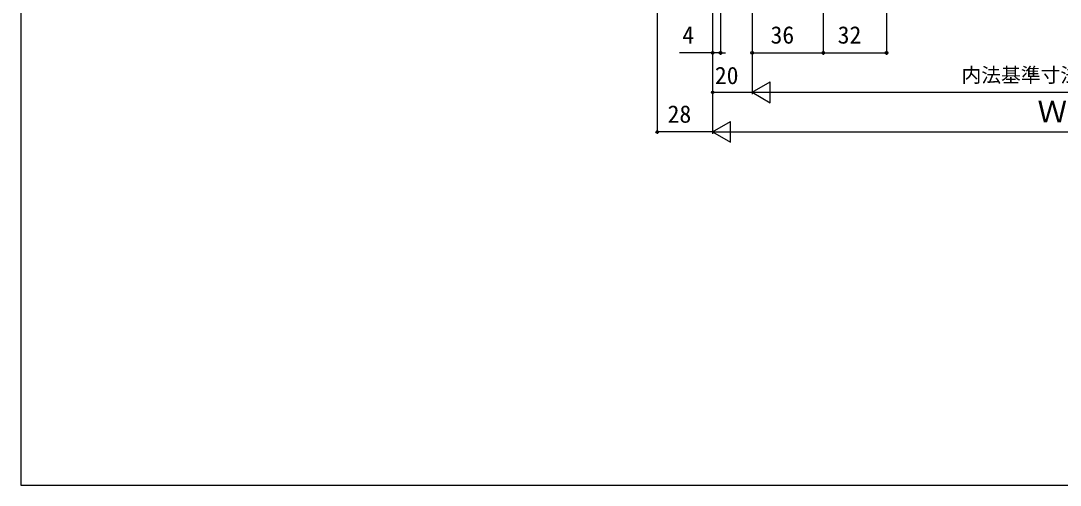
# Model space of a CAD drawing. Units: millimetres, scale not verified. Extents: x -525 to 525, y -783 to 778.
# Drawn here: x -525 to 1, y -783 to -548 of the extents above; entities that cross this region are included whole.
import ezdxf
from ezdxf.enums import TextEntityAlignment as Align

# ---------------------------------------------------------------- set-up
doc = ezdxf.new("R2010")
doc.units = ezdxf.units.MM
doc.header["$LTSCALE"] = 4
doc.layers.add('0-7_YKK_D', color=6, linetype='Continuous')
doc.layers.add('0-8_YKK_ZWAK', color=7, linetype='Continuous')
doc.styles.add('ＭＳ ゴシック', font='')
doc.styles.get('ＭＳ ゴシック').set_extended_font_data('MS Gothic')

msp = doc.modelspace()

# ---------------------------------------------------------------- linework, layer by layer
at = {"layer": '0-7_YKK_D'}
for p, q in [((-203.003, -335.535), (-203.003, -605.045)), ((-87.003, -371.035), (-87.003, -565.035)), ((-155.003, -386.035), (-155.003, -565.035)), ((-155.003, -386.035), (-155.003, -585.035)), ((-155.003, -386.035), (-155.003, -585.035)), ((-119.003, -385.535), (-119.003, -565.035)), ((-119.003, -385.535), (-119.003, -565.035)), ((-175.003, -400.548), (-175.003, -605.045)), ((-175.003, -400.548), (-174.996, -605.047)), ((-175.003, -400.548), (-175.003, -565.035)), ((-175.003, -400.548), (-175.003, -585.035)), ((-171.003, -400.535), (-171.003, -565.035)), ((-175.003, -564.035), (-191.672, -564.035)), ((-171.003, -564.035), (-175.003, -564.035)), ((-171.003, -564.035), (-168.453, -564.035)), ((-155.003, -564.035), (-119.003, -564.035)), ((-119.003, -564.035), (-87.003, -564.035)), ((-155.003, -584.035), (-145.91, -578.785)), ((-145.91, -589.285), (-145.91, -578.785)), ((-175.003, -584.035), (-155.003, -584.035)), ((-155.003, -584.035), (-145.91, -589.285)), ((-155.003, -584.035), (-136.817, -584.035)), ((-144.503, -584.035), (144.497, -584.035)), ((-174.996, -604.047), (-165.903, -598.796)), ((-165.902, -609.296), (-165.903, -598.796)), ((-175.003, -604.045), (-203.003, -604.045)), ((-174.996, -604.047), (-156.809, -604.046)), ((-174.996, -604.047), (-165.902, -609.296)), ((-164.496, -604.046), (164.504, -604.034))]:
    msp.add_line(p, q, dxfattribs=at)
for centre in [(-175.003, -564.035), (-171.003, -564.035), (-155.003, -564.035), (-119.003, -564.035), (-119.003, -564.035), (-87.003, -564.035), (-175.003, -584.035), (-203.003, -604.045)]:
    msp.add_circle(centre, 0.637, dxfattribs=at)
at = {"layer": '0-8_YKK_ZWAK'}
msp.add_line((-525, 747.3), (-525, -782.7), dxfattribs=at)
msp.add_lwpolyline([(-525, -782.7), (525, -782.7), (525, 747.3)], dxfattribs=at)

# ---------------------------------------------------------------- texts
at = {"layer": '0-7_YKK_D', "style": 'ＭＳ ゴシック'}
for s, height, p in [('4', 8.798, (-190.285, -562.035)), ('36', 8.798, (-145.697, -562.035)), ('32', 8.798, (-111.731, -562.035)), ('20', 8.798, (-173.867, -582.535)), ('内法基準寸法w', 7.331, (-49.066, -581.172)), ('28', 8.798, (-197.765, -602.045))]:
    msp.add_text(s, height=height, dxfattribs=at).set_placement(p, align=Align.BOTTOM_LEFT)
msp.add_text('Ｗ', height=11, rotation=0.002, dxfattribs=at).set_placement((-10.649, -602.541), align=Align.BOTTOM_LEFT)

doc.saveas('drawing.dxf')
